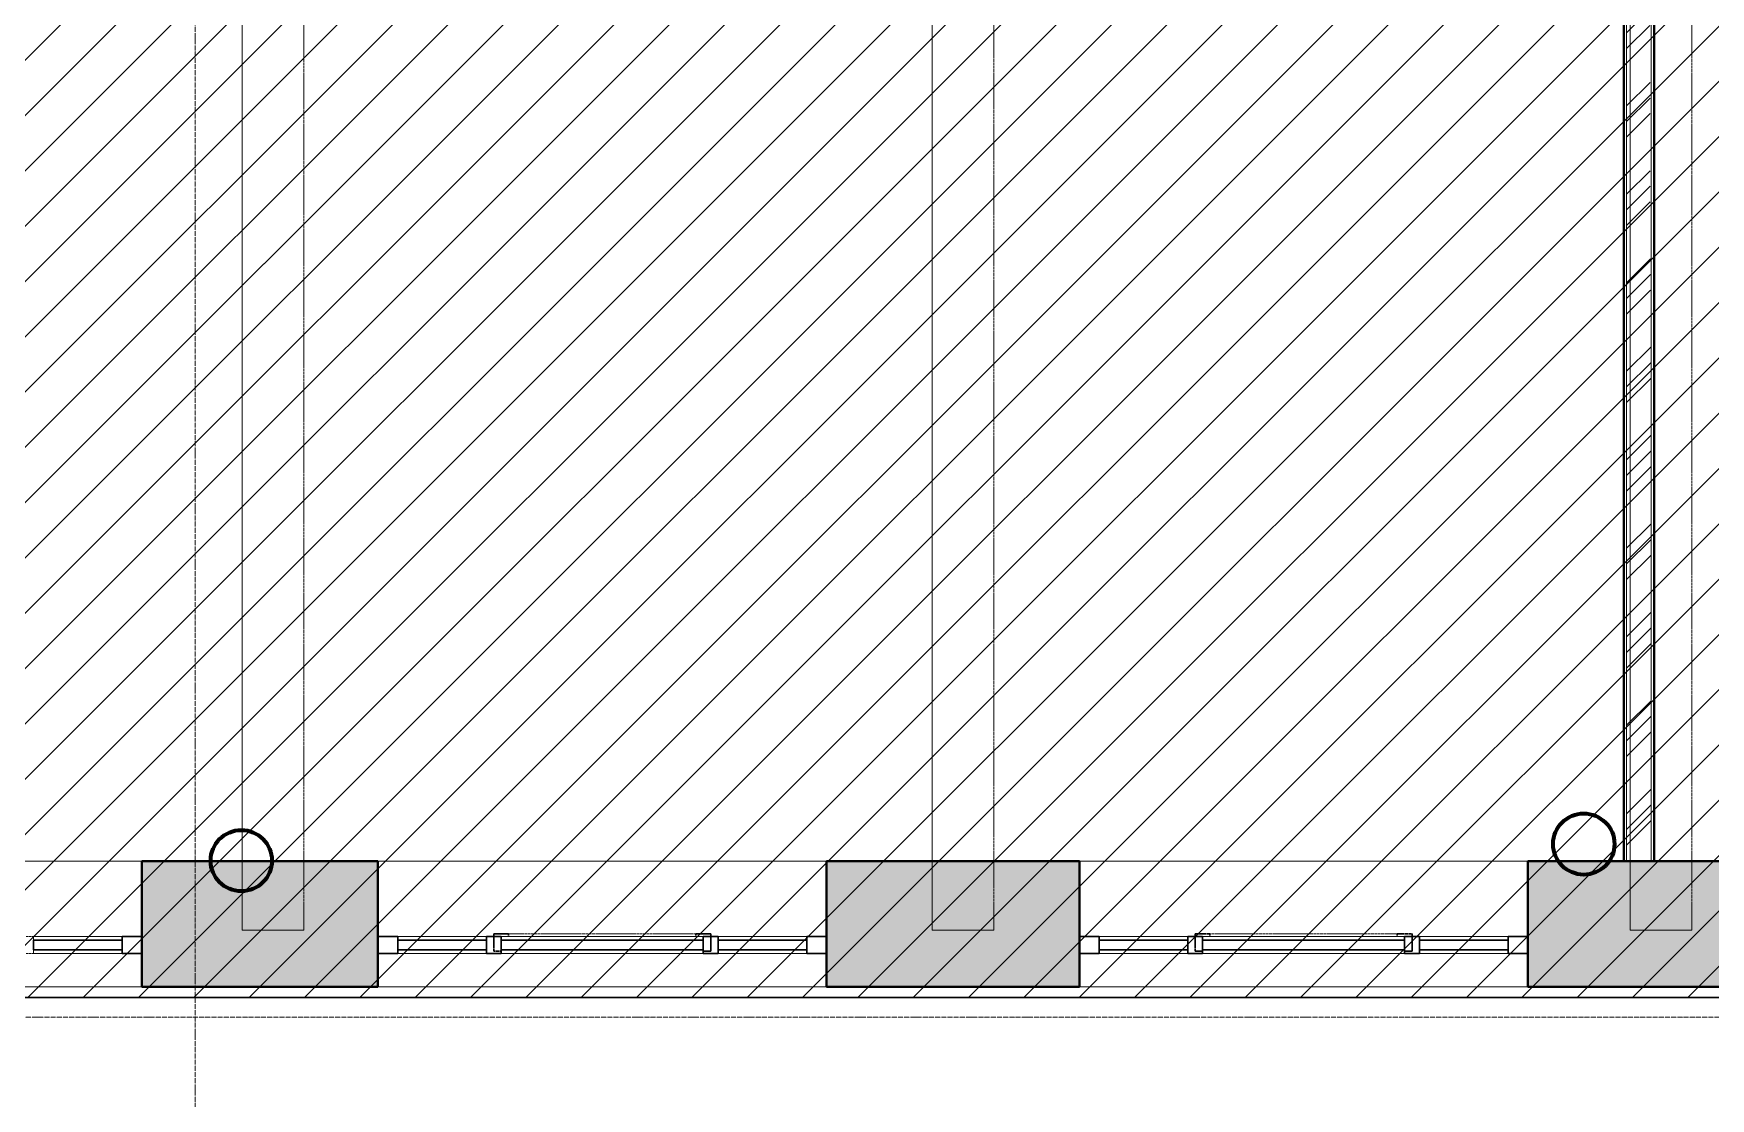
# Model space of a CAD drawing. Header units: millimetres. Extents: x -11886 to 379896, y -8130 to 47743.
# Drawn here: x 118193 to 124998, y 1927 to 6249 of the extents above; entities that cross this region are included whole.
import ezdxf

# ---------------------------------------------------------------- set-up
doc = ezdxf.new("R2010")
doc.units = ezdxf.units.MM
for name, pattern in [('ADSK_Линия сетки', [25, 20, -2.5, 0, -2.5]), ('ADSK_Сверху', [4.5, 3, -1.5]), ('ADSK_Снесено', [4.5, 3, -1.5])]:
    doc.linetypes.add(name, pattern=pattern)
for name, color, linetype, lineweight, true_color in [('_ Окна', 5, 'Continuous', 30, 0x0000ff), ('Витраж', 5, 'Continuous', 18, 0x0000ff), ('Окна', 5, 'Continuous', 18, 0x0000ff), ('Панели витража', 5, 'Continuous', 18, 0x0000ff), ('планы со стояками отопление_dwg', 7, 'Continuous', 9, 0x767676), ('Стены внутренние', 5, 'Continuous', 18, 0x0000ff), ('Стены наружные', 1, 'ADSK_Снесено', 18, 0xff0000), ('Стены штриховка', 5, 'Continuous', 18, 0x0000ff)]:
    doc.layers.add(name, color=color, linetype=linetype, lineweight=lineweight, true_color=true_color)
for name, color, linetype, lineweight in [('Каркас', 7, 'Continuous', 18), ('Оси', 7, 'Continuous', 9), ('стояки', 7, 'Continuous', 9)]:
    doc.layers.add(name, color=color, linetype=linetype, lineweight=lineweight)

# ---------------------------------------------------------------- blocks, each defined once
blk = doc.blocks.new('Прямоугольный импост - 70х20_60мм-1225109-02 План 2-го этажа маркировочный')
at = {"layer": 'Витраж', "color": 161, "linetype": 'ADSK_Сверху', "true_color": 0xaaaaff}
for p, q in [((39665.6, 2434.5), (39665.6, 2364.5)), ((39745.6, 2434.5), (39665.6, 2434.5)), ((40135.6, 2434.5), (40105.6, 2434.5)), ((39745.6, 2364.5), (39665.6, 2364.5)), ((40135.6, 2364.5), (40105.6, 2364.5))]:
    blk.add_line(p, q, dxfattribs=at)
blk = doc.blocks.new('Прямоугольный импост - 70х20_60мм-1424711-02 План 2-го этажа маркировочный')
at = {"layer": 'Витраж', "color": 161, "linetype": 'ADSK_Сверху', "true_color": 0xaaaaff}
for p, q in [((-80, 35), (0, 35)), ((0, 35), (0, -35)), ((0, -35), (-80, -35))]:
    blk.add_line(p, q, dxfattribs=at)
blk = doc.blocks.new('Прямоугольный импост - 70х20_60мм-1424712-02 План 2-го этажа маркировочный')
at = {"layer": 'Витраж', "color": 161, "linetype": 'ADSK_Сверху', "true_color": 0xaaaaff}
for p, q in [((0, 35), (-80, 35)), ((0, -35), (0, 35)), ((-80, -35), (0, -35))]:
    blk.add_line(p, q, dxfattribs=at)
blk = doc.blocks.new('Прямоугольный импост - 70х20_60мм-1225111-02 План 2-го этажа маркировочный')
at = {"layer": 'Витраж', "color": 161, "linetype": 'ADSK_Сверху', "true_color": 0xaaaaff}
for p, q in [((40165.6, 2434.5), (40135.6, 2434.5)), ((41015.6, 2434.5), (40985.6, 2434.5)), ((40165.6, 2364.5), (40135.6, 2364.5)), ((41015.6, 2364.5), (40985.6, 2364.5))]:
    blk.add_line(p, q, dxfattribs=at)
blk = doc.blocks.new('Витраж-тент со смещением вовне - 60мм 30 сдвиг-1466942-02 План 2-го этажа маркировочный')
at = {"layer": '_ Окна', "color": 161, "linetype": 'ADSK_Сверху', "true_color": 0xaaaaff}
for p, q in [((-440, 25), (-440, -45)), ((-440, 25), (-410, 25)), ((-440, -45), (-440, 25)), ((440, 25), (410, 25)), ((440, -45), (440, 25)), ((440, -45), (440, 25)), ((-380, -45), (-440, -45)), ((-380, -35), (-380, -45)), ((380, -35), (380, -45)), ((380, -45), (440, -45))]:
    blk.add_line(p, q, dxfattribs=at)
at = {"layer": 'Окна', "color": 161, "linetype": 'ADSK_Сверху', "true_color": 0xaaaaff}
blk.add_line((-380, -45), (380, -45), dxfattribs=at)
blk = doc.blocks.new('Прямоугольный импост - 70х20_60мм-1225113-02 План 2-го этажа маркировочный')
at = {"layer": 'Витраж', "color": 161, "linetype": 'ADSK_Сверху', "true_color": 0xaaaaff}
for p, q in [((41045.6, 2434.5), (41015.6, 2434.5)), ((41485.6, 2434.5), (41405.6, 2434.5)), ((41485.6, 2364.5), (41485.6, 2434.5)), ((41045.6, 2364.5), (41015.6, 2364.5)), ((41485.6, 2364.5), (41405.6, 2364.5))]:
    blk.add_line(p, q, dxfattribs=at)
blk = doc.blocks.new('Прямоугольный импост - 70х60мм-1424709-02 План 2-го этажа маркировочный')
at = {"layer": 'Витраж', "color": 161, "linetype": 'ADSK_Сверху', "true_color": 0xaaaaff}
for p, q in [((-30, 35), (30, 35)), ((30, -35), (-30, -35))]:
    blk.add_line(p, q, dxfattribs=at)
blk = doc.blocks.new('Прямоугольный импост - 70х60мм-1225009-02 План 2-го этажа маркировочный')
at = {"layer": 'Витраж', "color": 161, "linetype": 'ADSK_Сверху', "true_color": 0xaaaaff}
for p, q in [((41045.6, 2434.5), (41045.6, 2364.5)), ((41405.6, 2434.5), (41045.6, 2434.5)), ((41405.6, 2364.5), (41405.6, 2434.5)), ((41405.6, 2364.5), (41045.6, 2364.5))]:
    blk.add_line(p, q, dxfattribs=at)
blk = doc.blocks.new('Прямоугольный импост - 70х60мм-1242018-02 План 2-го этажа маркировочный')
at = {"layer": 'Витраж', "color": 161, "linetype": 'ADSK_Сверху', "true_color": 0xaaaaff}
for p, q in [((40165.6, 2434.5), (40165.6, 2364.5)), ((40985.6, 2434.5), (40165.6, 2434.5)), ((40985.6, 2364.5), (40985.6, 2434.5)), ((40985.6, 2364.5), (40165.6, 2364.5))]:
    blk.add_line(p, q, dxfattribs=at)
blk = doc.blocks.new('Прямоугольный импост - 70х20_60мм-V1-02 План 2-го этажа маркировочный')
at = {"layer": 'Витраж', "color": 161, "linetype": 'ADSK_Сверху', "true_color": 0xaaaaff}
for p, q in [((11451.5, 2434.5), (11451.5, 2364.5)), ((11530.4, 2434.5), (11451.5, 2434.5)), ((11921.5, 2434.5), (11891.5, 2434.5)), ((11530.4, 2364.5), (11451.5, 2364.5)), ((11921.5, 2364.5), (11891.5, 2364.5))]:
    blk.add_line(p, q, dxfattribs=at)
blk = doc.blocks.new('Системная панель - _AR_Стекло_40мм_привязка по центру-V15-02 План 2-го этажа маркировочный')
at = {"layer": 'Панели витража', "lineweight": 30}
for p, q in [((180, 20), (-180, 20)), ((-180, 20), (-180, -20)), ((180, -20), (180, 20)), ((-180, -20), (180, -20))]:
    blk.add_line(p, q, dxfattribs=at)
blk = doc.blocks.new('Прямоугольный импост - 70х40_60мм-V8-02 План 2-го этажа маркировочный')
at = {"layer": 'Витраж'}
for p, q in [((41045.6, 2434.5), (41405.6, 2434.5)), ((41045.6, 2364.5), (41405.6, 2364.5))]:
    blk.add_line(p, q, dxfattribs=at)
blk = doc.blocks.new('Прямоугольный импост - 70х20_60мм-V16-02 План 2-го этажа маркировочный')
at = {"layer": 'Витраж', "lineweight": 30}
for p, q in [((-80, 35), (0, 35)), ((-80, -35), (-80, 35)), ((0, 35), (0, -35)), ((0, -35), (-80, -35))]:
    blk.add_line(p, q, dxfattribs=at)
blk = doc.blocks.new('Прямоугольный импост - 70х20_60мм-V17-02 План 2-го этажа маркировочный')
at = {"layer": 'Витраж', "lineweight": 30}
for p, q in [((0, 35), (-80, 35)), ((-80, 35), (-80, -35)), ((0, -35), (0, 35)), ((-80, -35), (0, -35))]:
    blk.add_line(p, q, dxfattribs=at)
blk = doc.blocks.new('Прямоугольный импост - 70х40_60мм-V9-02 План 2-го этажа маркировочный')
at = {"layer": 'Витраж'}
for p, q in [((39745.6, 2434.5), (40105.6, 2434.5)), ((39745.6, 2364.5), (40105.6, 2364.5))]:
    blk.add_line(p, q, dxfattribs=at)
blk = doc.blocks.new('Системная панель - _AR_Стекло_40мм_привязка по центру-V18-02 План 2-го этажа маркировочный')
at = {"layer": 'Панели витража', "lineweight": 30}
for p, q in [((410, 20), (-410, 20)), ((-410, 20), (-410, -20)), ((410, -20), (410, 20)), ((-410, -20), (410, -20))]:
    blk.add_line(p, q, dxfattribs=at)
blk = doc.blocks.new('Прямоугольный импост - 70х40_60мм-1229822-02 План 2-го этажа маркировочный')
at = {"layer": 'Витраж'}
for p, q in [((40165.6, 2434.5), (40985.6, 2434.5)), ((40165.6, 2364.5), (40985.6, 2364.5))]:
    blk.add_line(p, q, dxfattribs=at)
blk = doc.blocks.new('Прямоугольный импост - 70х60мм-V19-02 План 2-го этажа маркировочный')
at = {"layer": 'Витраж', "lineweight": 30}
for p, q in [((-30, 35), (30, 35)), ((-30, -35), (-30, 35)), ((30, 35), (30, -35)), ((30, -35), (-30, -35))]:
    blk.add_line(p, q, dxfattribs=at)
blk = doc.blocks.new('Системная панель - _AR_Стекло_40мм_привязка по центру-V35-02 План 2-го этажа маркировочный')
at = {"layer": 'Панели витража', "lineweight": 30}
for p, q in [((180, 20), (-180, 20)), ((-180, 20), (-180, -20)), ((180, -20), (180, 20)), ((-180, -20), (180, -20))]:
    blk.add_line(p, q, dxfattribs=at)
blk = doc.blocks.new('Прямоугольный импост - 70х20_60мм-V37-02 План 2-го этажа маркировочный')
at = {"layer": 'Витраж', "lineweight": 30}
for p, q in [((0, 35), (-80, 35)), ((-80, 35), (-80, -35)), ((0, -35), (0, 35)), ((-80, -35), (0, -35))]:
    blk.add_line(p, q, dxfattribs=at)
blk = doc.blocks.new('планы со стояками отопление_dwg-1484427-02 План 2-го этажа маркировочный')
at = {"layer": 'стояки', "color": 246, "lineweight": 80, "true_color": 0x7f001f}
for centre in [(189600.6, 241365.7), (184152.9, 241298.4)]:
    blk.add_circle(centre, 124.3, dxfattribs=at)

msp = doc.modelspace()

# ---------------------------------------------------------------- hatches: boundary and pattern name
at = {"lineweight": 13, "true_color": 0x636466, "transparency": 33554559}
h = msp.add_hatch(dxfattribs=at)
h.set_pattern_fill('ANSI31', color=251, scale=50)
h.set_pattern_definition([(45, (108139.4, 85026.59), (-112.2532, 112.2532), [])])
h.paths.add_polyline_path([(158072.8, 8682.3), (164353.35, 8682.3), (164172.02, 43909.21), (154172.61, 43909.21), (154172.61, 21084.06), (154859.25, 21054.57), (154861.07, 11328.12), (108910.53, 11328.12), (108910.53, 8679.25), (108429.9, 8679.25), (108429.9, 456.79), (116412.4, 422.02), (116412.4, 2336.48), (127112.04, 2336.48), (127112.04, -2582.57), (139475.8, -2582.57), (139475.8, 2335.74), (150176.33, 2256.79), (150176.33, 300.23), (158072.8, 300.23)])
at = {"layer": 'Стены внутренние', "lineweight": 9}
h = msp.add_hatch(dxfattribs=at)
h.set_pattern_fill('FP_1', color=256, style=0, pattern_type=2)
h.set_pattern_definition([(45, (108139.4, 150), (-179.605, 179.605), []), (45, (108202.9, 150), (0, 359.2102), []), (45, (108075.9, 150), (0, 359.2102), [])])
h.paths.add_polyline_path([(124752.45, 2889.5), (124757.94, 2889.5), (124757.94, 3942.17), (124746.01, 8848.56), (124657.94, 8849.1), (124657.94, 2889.5)])
at = {"layer": 'Стены наружные', "linetype": 'Continuous', "true_color": 0xc0c0c0}
h = msp.add_hatch(color=9, dxfattribs=at)
h.paths.add_polyline_path([(150165.66, 2379.5), (150686.33, 2379.5), (150686.33, 2889.5), (149625.02, 2889.5), (149625.02, 2379.5)])
h.paths.add_polyline_path([(147805.02, 2379.5), (147805.02, 2889.5), (146815.58, 2889.5), (146815.58, 2379.5), (147624.34, 2379.5)])
h.paths.add_polyline_path([(144016.98, 2379.5), (144995.58, 2379.5), (144995.58, 2889.5), (144016.98, 2889.5), (144016.98, 2714.83)])
h.paths.add_polyline_path([(141209.01, 2379.5), (142196.98, 2379.5), (142196.98, 2889.5), (141209.01, 2889.5), (141209.01, 2714.83)])
h.paths.add_polyline_path([(138659.84, 2379.5), (139389.01, 2379.5), (139389.01, 2889.5), (138360.26, 2889.5), (138360.26, 2379.5)])
h.paths.add_polyline_path([(135333.35, 2379.5), (136540.26, 2379.5), (136540.26, 2889.5), (135333.35, 2889.5), (135333.35, 2714.83)])
h.paths.add_polyline_path([(132532.86, 2379.5), (133933.35, 2379.5), (133933.35, 2889.5), (132532.86, 2889.5), (132532.86, 2714.83)])
h.paths.add_polyline_path([(131132.86, 2379.5), (131132.86, 2889.5), (129903.4, 2889.5), (129903.4, 2379.5), (130908.57, 2379.5)])
h.paths.add_polyline_path([(127919.58, 2379.5), (128083.4, 2379.5), (128083.4, 2889.5), (127094.76, 2889.5), (127094.76, 2379.5), (127293.77, 2379.5)])
h.paths.add_polyline_path([(125274.76, 2379.5), (125274.76, 2889.5), (124257.12, 2889.5), (124257.12, 2379.5), (124752.45, 2379.5)])
h.paths.add_polyline_path([(116412.4, 2379.5), (116813.14, 2379.5), (116813.14, 2889.5), (116412.4, 2889.5), (116412.4, 2749.37)])
h.paths.add_polyline_path([(122004.71, 2379.5), (122437.12, 2379.5), (122437.12, 2889.5), (121410.9, 2889.5), (121410.9, 2379.5)])
h.paths.add_polyline_path([(119590.9, 2379.5), (119590.9, 2889.5), (118633.14, 2889.5), (118633.14, 2379.5)])

# ---------------------------------------------------------------- linework, layer by layer
at = {"color": 251, "lineweight": 30, "true_color": 0x636466}
msp.add_lwpolyline([(154172.61, 21084.06), (154172.61, 43909.21), (164172.02, 43909.21), (164353.35, 8682.3), (158072.8, 8682.3), (158072.8, 300.23), (150176.33, 300.23), (150176.33, 2256.79), (139375.37, 2336.48), (139475.8, 2335.74), (139475.8, -2582.57), (127112.04, -2582.57), (127112.04, 2336.48), (116412.4, 2336.48), (116412.4, 422.02), (108429.9, 456.79), (108429.9, 8679.25)], dxfattribs=at)
at = {"layer": 'Каркас', "color": 253, "linetype": 'ADSK_Сверху', "true_color": 0xb2b2b2}
for p, q in [((119040.34, 8999.43), (119040.34, 2610.02)), ((119290.34, 2610.02), (119290.34, 8999.43)), ((121840.34, 8999.43), (121840.34, 2610.02)), ((122090.34, 2610.02), (122090.34, 8999.43)), ((124672.08, 8999.43), (124672.08, 2610.02)), ((124922.08, 2610.02), (124922.08, 8999.43)), ((119290.34, 2610.02), (119040.34, 2610.02)), ((122090.34, 2610.02), (121840.34, 2610.02)), ((124922.08, 2610.02), (124672.08, 2610.02))]:
    msp.add_line(p, q, dxfattribs=at)
at = {"layer": 'Каркас', "color": 253, "linetype": 'ADSK_Сверху', "true_color": 0xaaaaaa}
for p, q in [((119040.34, 2610.02), (119040.34, 8999.43)), ((119290.34, 2610.02), (119290.34, 8999.43)), ((121840.34, 2610.02), (121840.34, 8999.43)), ((122090.34, 2610.02), (122090.34, 8999.43)), ((124672.08, 2610.02), (124672.08, 8999.43)), ((124922.08, 2610.02), (124922.08, 8999.43)), ((119040.34, 2610.02), (119290.34, 2610.02)), ((121840.34, 2610.02), (122090.34, 2610.02)), ((124672.08, 2610.02), (124922.08, 2610.02))]:
    msp.add_line(p, q, dxfattribs=at)
at = {"layer": 'Оси', "linetype": 'ADSK_Линия сетки'}
for p, q in [((118849.31, -5917.65), (118849.31, 21818.8)), ((97053.17, 2256.79), (165281.12, 2256.79))]:
    msp.add_line(p, q, dxfattribs=at)
at = {"layer": 'Стены внутренние', "color": 18, "lineweight": 40, "true_color": 0x000000}
for p, q in [((124645.94, 8849.13), (124645.94, 2889.5)), ((124769.94, 2889.5), (124769.94, 8848.8)), ((124647.94, 2889.5), (124767.94, 2889.5))]:
    msp.add_line(p, q, dxfattribs=at)
at = {"layer": 'Стены внутренние', "color": 18, "linetype": 'ADSK_Снесено', "lineweight": 40, "true_color": 0x000000}
msp.add_line((124760.5, 2889.36), (124880.5, 2889.65), dxfattribs=at)
at = {"layer": 'Стены наружные', "color": 18, "linetype": 'Continuous', "true_color": 0x000000}
for p, q in [((116813.14, 2889.5), (118633.14, 2889.5)), ((119590.9, 2889.5), (121410.9, 2889.5)), ((122437.12, 2889.5), (124257.12, 2889.5)), ((118633.14, 2379.5), (116813.14, 2379.5)), ((121410.9, 2379.5), (119590.9, 2379.5)), ((124257.12, 2379.5), (122437.12, 2379.5))]:
    msp.add_line(p, q, dxfattribs=at)
at = {"layer": 'Стены наружные', "color": 18, "linetype": 'Continuous', "lineweight": 40, "true_color": 0x000000}
for p, q in [((119590.9, 2889.5), (118633.14, 2889.5)), ((118633.14, 2889.5), (118633.14, 2379.5)), ((119590.9, 2379.5), (119590.9, 2889.5)), ((122437.12, 2889.5), (121410.9, 2889.5)), ((121410.9, 2889.5), (121410.9, 2379.5)), ((122437.12, 2379.5), (122437.12, 2889.5)), ((124645.94, 2889.5), (124257.12, 2889.5)), ((124257.12, 2889.5), (124257.12, 2379.5)), ((125274.76, 2889.5), (124769.94, 2889.5)), ((118633.14, 2379.5), (119590.9, 2379.5)), ((121410.9, 2379.5), (122437.12, 2379.5)), ((124257.12, 2379.5), (125274.76, 2379.5))]:
    msp.add_line(p, q, dxfattribs=at)
at = {"layer": 'Стены штриховка'}
for p, q in [((124647.94, 8849.12), (124647.94, 2889.5)), ((124657.94, 8849.1), (124657.94, 2889.5)), ((124757.94, 8848.83), (124757.94, 2889.5)), ((124767.94, 8848.81), (124767.94, 2889.5)), ((124645.94, 2889.5), (124647.94, 2889.5)), ((124767.94, 2889.5), (124769.94, 2889.5))]:
    msp.add_line(p, q, dxfattribs=at)

# ---------------------------------------------------------------- block references
at = {"layer": '_ Окна', "color": 161, "linetype": 'ADSK_Сверху', "true_color": 0xaaaaff, "rotation": 180}
for p in [(120500.9, 2549.5), (123347.12, 2549.5)]:
    msp.add_blockref('Витраж-тент со смещением вовне - 60мм 30 сдвиг-1466942-02 План 2-го этажа маркировочный', p, dxfattribs=at)
at = {"layer": 'Витраж', "color": 161, "linetype": 'ADSK_Сверху', "true_color": 0xaaaaff}
for name, p in [('Прямоугольный импост - 70х20_60мм-1225113-02 План 2-го этажа маркировочный', (77147.51, 150)), ('Прямоугольный импост - 70х60мм-1225009-02 План 2-го этажа маркировочный', (77147.51, 150)), ('Прямоугольный импост - 70х20_60мм-1424712-02 План 2-го этажа маркировочный', (118633.14, 2549.5)), ('Прямоугольный импост - 70х20_60мм-V1-02 План 2-го этажа маркировочный', (108139.4, 150)), ('Прямоугольный импост - 70х60мм-1225009-02 План 2-го этажа маркировочный', (78625.27, 150)), ('Прямоугольный импост - 70х20_60мм-1225111-02 План 2-го этажа маркировочный', (79925.27, 150)), ('Прямоугольный импост - 70х60мм-1242018-02 План 2-го этажа маркировочный', (79925.27, 150)), ('Прямоугольный импост - 70х20_60мм-1225113-02 План 2-го этажа маркировочный', (79925.27, 150)), ('Прямоугольный импост - 70х60мм-1225009-02 План 2-го этажа маркировочный', (79925.27, 150)), ('Прямоугольный импост - 70х20_60мм-1424712-02 План 2-го этажа маркировочный', (121410.9, 2549.5)), ('Прямоугольный импост - 70х20_60мм-1225109-02 План 2-го этажа маркировочный', (82771.5, 150)), ('Прямоугольный импост - 70х60мм-1225009-02 План 2-го этажа маркировочный', (81471.5, 150)), ('Прямоугольный импост - 70х20_60мм-1225111-02 План 2-го этажа маркировочный', (82771.5, 150)), ('Прямоугольный импост - 70х60мм-1242018-02 План 2-го этажа маркировочный', (82771.5, 150)), ('Прямоугольный импост - 70х20_60мм-1225113-02 План 2-го этажа маркировочный', (82771.5, 150)), ('Прямоугольный импост - 70х60мм-1225009-02 План 2-го этажа маркировочный', (82771.5, 150)), ('Прямоугольный импост - 70х20_60мм-1424712-02 План 2-го этажа маркировочный', (124257.12, 2549.5))]:
    msp.add_blockref(name, p, dxfattribs=at)
at = {"layer": 'Витраж'}
for name, p in [('Прямоугольный импост - 70х40_60мм-V8-02 План 2-го этажа маркировочный', (77147.51, 150)), ('Прямоугольный импост - 70х20_60мм-V37-02 План 2-го этажа маркировочный', (118633.14, 2549.5)), ('Прямоугольный импост - 70х40_60мм-V9-02 План 2-го этажа маркировочный', (79925.27, 150)), ('Прямоугольный импост - 70х40_60мм-1229822-02 План 2-го этажа маркировочный', (79925.27, 150)), ('Прямоугольный импост - 70х40_60мм-V8-02 План 2-го этажа маркировочный', (79925.27, 150)), ('Прямоугольный импост - 70х20_60мм-V17-02 План 2-го этажа маркировочный', (121410.9, 2549.5)), ('Прямоугольный импост - 70х40_60мм-V9-02 План 2-го этажа маркировочный', (82771.5, 150)), ('Прямоугольный импост - 70х40_60мм-1229822-02 План 2-го этажа маркировочный', (82771.5, 150)), ('Прямоугольный импост - 70х40_60мм-V8-02 План 2-го этажа маркировочный', (82771.5, 150)), ('Прямоугольный импост - 70х20_60мм-V17-02 План 2-го этажа маркировочный', (124257.12, 2549.5))]:
    msp.add_blockref(name, p, dxfattribs=at)
at = {"layer": 'Витраж', "color": 161, "linetype": 'ADSK_Сверху', "true_color": 0xaaaaff, "extrusion": (0, 0, -1)}
for name, p in [('Прямоугольный импост - 70х20_60мм-1424711-02 План 2-го этажа маркировочный', (-119590.9, 2549.5)), ('Прямоугольный импост - 70х60мм-1424709-02 План 2-го этажа маркировочный', (-120060.9, 2549.5)), ('Прямоугольный импост - 70х60мм-1424709-02 План 2-го этажа маркировочный', (-120940.9, 2549.5)), ('Прямоугольный импост - 70х20_60мм-1424711-02 План 2-го этажа маркировочный', (-122437.12, 2549.5)), ('Прямоугольный импост - 70х60мм-1424709-02 План 2-го этажа маркировочный', (-122907.12, 2549.5)), ('Прямоугольный импост - 70х60мм-1424709-02 План 2-го этажа маркировочный', (-123787.12, 2549.5))]:
    msp.add_blockref(name, p, dxfattribs=at)
at = {"layer": 'Витраж', "extrusion": (0, 0, -1)}
for name, p in [('Прямоугольный импост - 70х20_60мм-V16-02 План 2-го этажа маркировочный', (-119590.9, 2549.5)), ('Прямоугольный импост - 70х60мм-V19-02 План 2-го этажа маркировочный', (-120060.9, 2549.5)), ('Прямоугольный импост - 70х60мм-V19-02 План 2-го этажа маркировочный', (-120940.9, 2549.5)), ('Прямоугольный импост - 70х20_60мм-V16-02 План 2-го этажа маркировочный', (-122437.12, 2549.5)), ('Прямоугольный импост - 70х60мм-V19-02 План 2-го этажа маркировочный', (-122907.12, 2549.5)), ('Прямоугольный импост - 70х60мм-V19-02 План 2-го этажа маркировочный', (-123787.12, 2549.5))]:
    msp.add_blockref(name, p, dxfattribs=at)
at = {"layer": 'Панели витража', "rotation": 180}
for name, p in [('Системная панель - _AR_Стекло_40мм_привязка по центру-V35-02 План 2-го этажа маркировочный', (118373.14, 2549.5)), ('Системная панель - _AR_Стекло_40мм_привязка по центру-V15-02 План 2-го этажа маркировочный', (119850.9, 2549.5)), ('Системная панель - _AR_Стекло_40мм_привязка по центру-V18-02 План 2-го этажа маркировочный', (120500.9, 2549.5)), ('Системная панель - _AR_Стекло_40мм_привязка по центру-V15-02 План 2-го этажа маркировочный', (121150.9, 2549.5)), ('Системная панель - _AR_Стекло_40мм_привязка по центру-V15-02 План 2-го этажа маркировочный', (122697.12, 2549.5)), ('Системная панель - _AR_Стекло_40мм_привязка по центру-V18-02 План 2-го этажа маркировочный', (123347.12, 2549.5)), ('Системная панель - _AR_Стекло_40мм_привязка по центру-V15-02 План 2-го этажа маркировочный', (123997.12, 2549.5))]:
    msp.add_blockref(name, p, dxfattribs=at)
at = {"layer": 'планы со стояками отопление_dwg', "color": 6, "true_color": 0xff00ff}
msp.add_blockref('планы со стояками отопление_dwg-1484427-02 План 2-го этажа маркировочный', (-65116.64, -238406.38), dxfattribs=at)

doc.saveas('drawing.dxf')
